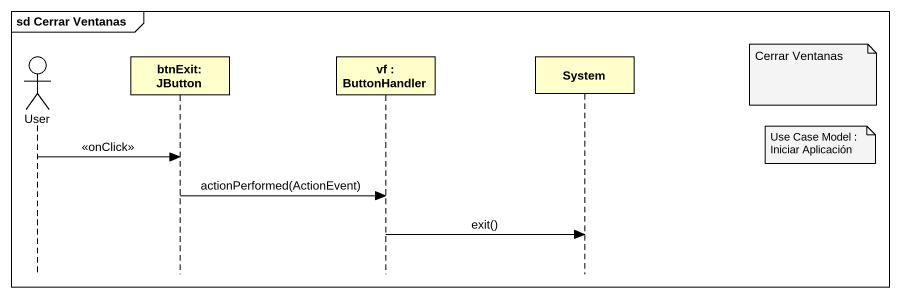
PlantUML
@startuml
mainframe sd Cerrar Ventanas
hide footbox
actor User
participant "btnExit: JButton" as btnExit_JButton
participant "vf : ButtonHandler" as vf
participant System

note right of System : Cerrar Ventanas
note right of System : Use Case Model : Iniciar Aplicación
User -> btnExit_JButton : <<onClick>>
btnExit_JButton -> vf : actionPerformed(ActionEvent)
vf -> System : exit()
@enduml
